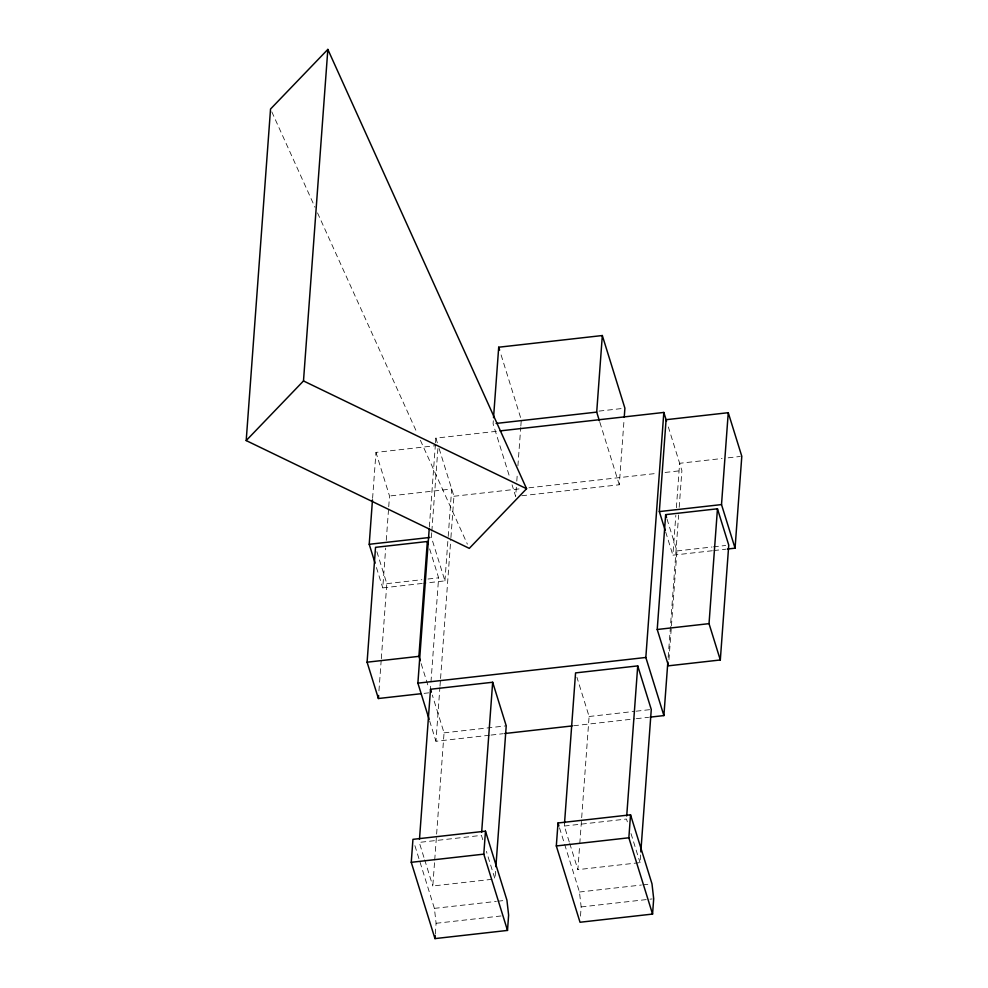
<?xml version="1.0" encoding="UTF-8"?>
<svg xmlns="http://www.w3.org/2000/svg" width="988" height="988" viewBox="0 0 988 988"><rect width="100%" height="100%" fill="white"/><g stroke="black" fill="none" stroke-linecap="round" stroke-linejoin="round"><path stroke-width="0.74" stroke-dasharray="4.94 3.71" d="M372.587 498.347L375.971 452.405L436.622 445.563M422.197 583.439L382.764 587.885L385.691 548.068M386.259 540.411L388.617 508.252M388.729 506.721L389.519 496.001L375.971 452.405M378.947 690.859L381.195 660.231M381.306 658.7L386.814 583.661L376.885 551.699M429.348 526.95L435.424 444.254M435.535 442.723L435.881 438.129L498.607 431.064M431.719 532.693L431.386 537.287L444.933 580.87L423.704 583.266M431.842 531.161L437.906 448.466M430.311 691.143L430.867 683.486M430.978 681.955L438.623 577.819L429.595 548.76M444.933 580.87L448.083 537.991M448.194 536.459L451.689 488.986L389.519 496.001M489.492 735.245L435.955 741.272L439.882 687.685M439.993 686.154L440.45 680.028M440.562 678.497L450.8 539.139M450.911 537.608L453.949 496.26L439.043 448.305M491.938 879.32L432.806 885.989L434.609 861.487M434.72 859.955L444.057 732.849L432.312 695.07M435.313 934.006L436.091 923.286L434.399 908.367L414.775 845.222M493.308 420.727L493.086 423.79L509.796 477.55M516.341 487.257L515.662 496.445L512.056 484.812M516.786 481.131L517.354 473.474M517.91 465.817L520.725 427.532M520.837 426.001L521.294 419.875L500.064 351.58M495.531 871.317L494.976 878.974L486.392 851.372M569.286 842.023L564.321 826.042L564.543 822.979M640.595 854.966L640.039 862.623L577.869 869.638L579.672 845.135M579.783 843.604L589.107 716.498L576.918 677.262M580.487 916.123L581.154 906.935L579.462 892.016L559.381 827.401M521.763 495.754L619.278 484.762L624.12 418.912M712.311 550.736L672.89 555.182L675.817 515.366M676.372 507.709L679.633 463.298L722.092 458.506M668.172 657.39L678.633 514.97M679.201 507.313L681.893 470.56L668.345 426.964M668.95 659.688L671.321 627.528M671.432 625.997L676.941 550.958L666.999 518.996M599 411.107L621.86 408.538M728.156 457.827L740.284 456.456M453.949 496.26L521.256 488.665M528.901 487.8L657.415 473.314M665.06 472.462L681.893 470.56M386.814 583.661L421.864 579.709M427.965 579.03L438.623 577.819M676.941 550.958L711.99 547.006M713.509 546.846L725.698 545.462M713.83 550.563L725.958 549.192M424.099 693.366L428.669 692.847M444.057 732.849L506.226 725.834M589.107 716.498L634.605 711.372M636.124 711.199L651.277 709.483M491.024 735.072L503.263 733.689M573.633 725.76L634.839 718.856M636.358 718.684L648.597 717.313M564.321 826.042L626.491 819.04L627.392 821.942M434.399 908.367L496.359 901.377M497.866 901.204L505.424 900.364M579.462 892.016L641.41 885.026M642.929 884.865L648.968 884.174M436.091 923.286L501.077 915.962M581.154 906.935L652.179 898.932M271.811 111.842L314.987 207.282M317.531 212.902L417.22 433.263M420.394 440.29L467.373 544.153M665.665 531.927L672.89 555.182M599.864 422.284L619.278 484.762M630.999 833.563L640.039 862.623M569.743 843.48L577.869 869.638M435.881 438.129L438.586 446.848M482.786 839.751L481.428 835.391L419.258 842.394L424.223 858.374M421.16 663.615L428.841 688.315M429.632 720.931L435.955 741.272M376.44 567.544L382.764 587.885M424.679 859.832L432.806 885.989"/><path stroke-width="1.48" d="M246.197 440.574L270.539 109.026L327.843 49.4L526.579 488.727L469.288 548.365L246.197 440.574L303.489 380.948L327.843 49.4M375.094 563.185L369.216 544.289L372.476 499.879M421.049 693.712L378.392 698.516L367.091 662.195L375.526 547.34L427.335 541.498L428.236 544.4M378.392 698.516L378.614 695.453M420.258 660.713L418.9 656.353L427.335 541.498M429.175 719.486L417.887 683.153L429.237 528.481M411.255 862.314L412.947 839.343L485.479 831.167L506.93 900.192L508.622 915.11L507.499 930.424L434.967 938.6L411.255 862.314L483.787 854.138L507.499 930.424M419.48 839.331L430.509 689.254L492.666 682.251L506.226 725.834L495.877 866.723M434.967 938.6L435.202 935.537M493.531 417.665L498.705 347.22L602.322 335.537L624.898 408.192L624.231 417.381M481.65 832.328L492.666 682.251M483.787 854.138L485.479 831.167M556.318 845.963L558.01 822.992L630.542 814.816L651.994 883.84L653.686 898.759L652.562 914.073L580.03 922.249L556.318 845.963L628.85 837.787L652.562 914.073M564.543 822.979L575.559 672.902L637.729 665.9L651.277 709.483L640.817 851.903M599.407 420.826L596.703 412.107L602.322 335.537M626.713 815.977L637.729 665.9M628.85 837.787L630.542 814.816M650.129 717.14L663.899 715.584L645.831 657.465L663.825 412.441L500.126 430.892M665.208 530.482L659.342 511.586L666.085 419.702L728.255 412.7L741.803 456.283L735.06 548.167L727.477 549.019M657.218 629.492L665.653 514.637L717.461 508.795L728.749 545.117L720.314 659.972L668.505 665.813L657.218 629.492L709.026 623.65L720.314 659.972M663.899 715.584L667.839 661.985M709.026 623.65L717.461 508.795M735.06 548.167L721.512 504.584L728.255 412.7M496.137 423.444L596.703 412.107M369.216 544.289L429.866 537.447M659.342 511.586L721.512 504.584M367.091 662.195L418.9 656.353M417.887 683.153L645.831 657.465M504.794 733.516L572.114 725.933M303.489 380.948L526.579 488.727M663.825 412.441L666.542 421.16M665.653 514.637L666.554 517.539M498.705 347.22L499.607 350.123M558.01 822.992L558.924 825.931M430.509 689.254L431.41 692.156"/></g></svg>
